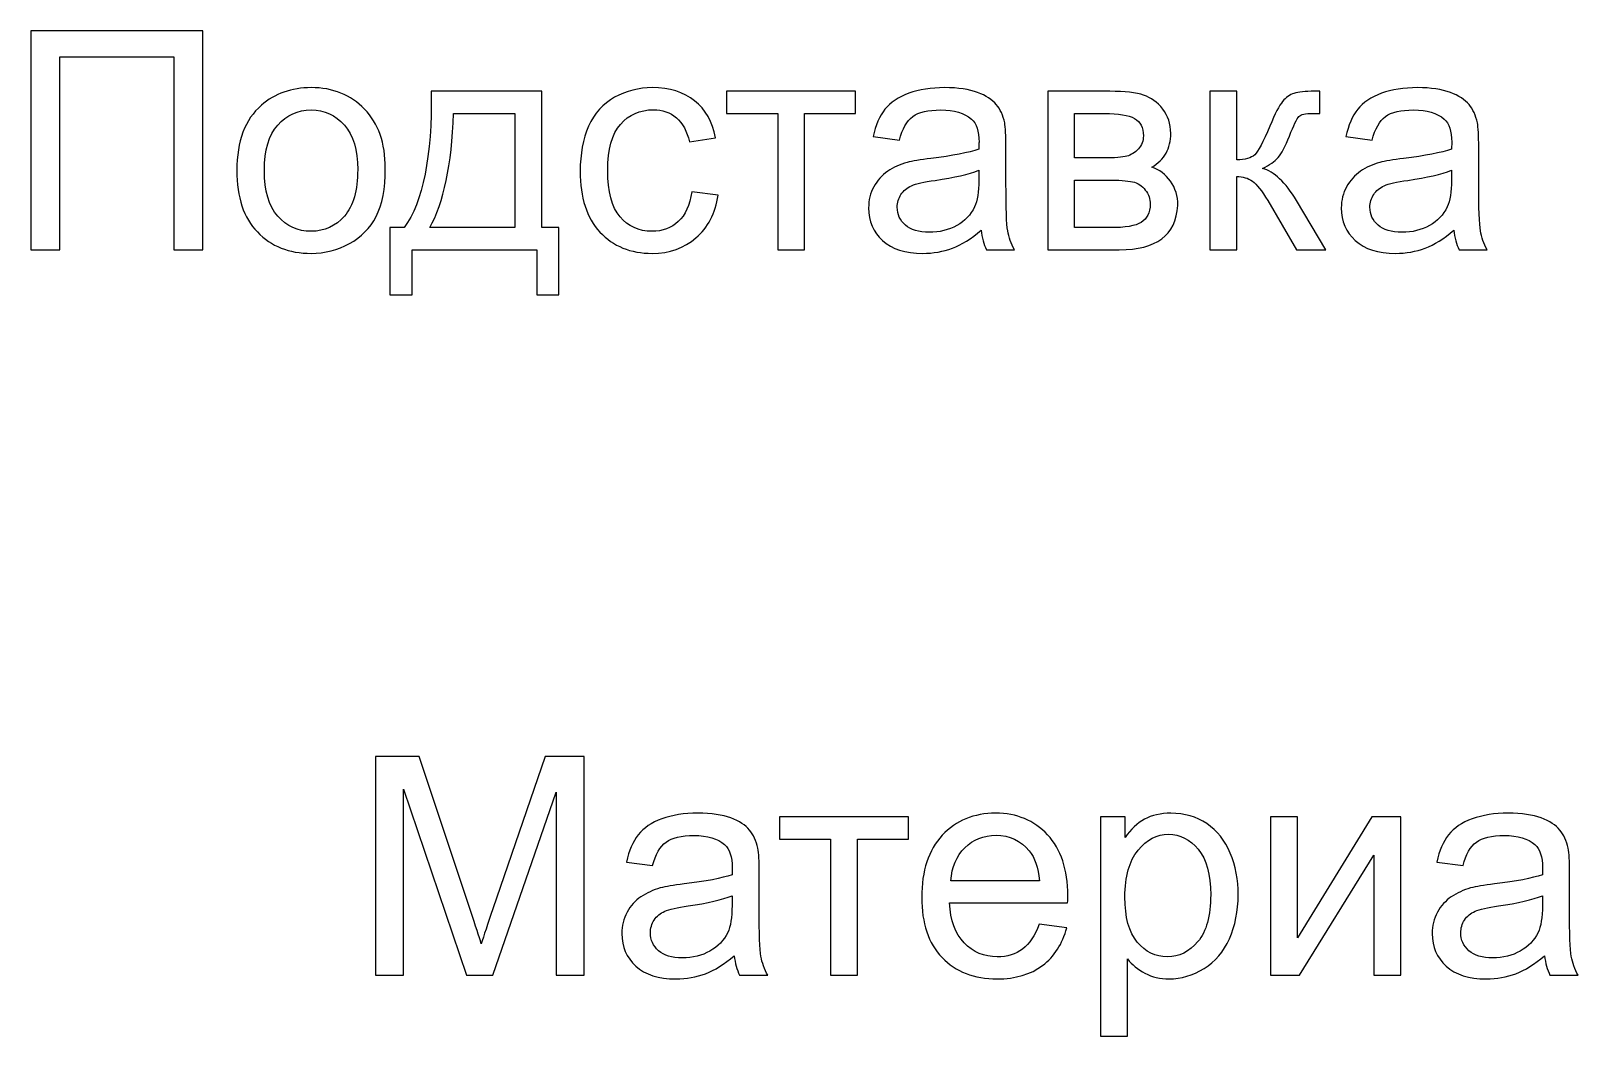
# Model space of a CAD drawing. Header units: centimetres. Extents: x -34 to 236, y -37 to 15.
# Drawn here: x 132.665 to 136.952, y 11.623 to 14.407 of the extents above; entities that cross this region are included whole.
import ezdxf

# ---------------------------------------------------------------- set-up
doc = ezdxf.new("R2010")
doc.units = ezdxf.units.CM
doc.header["$MEASUREMENT"] = 0
doc.layers.add('layer 1', color=7, linetype='Continuous')

msp = doc.modelspace()

# ---------------------------------------------------------------- linework, layer by layer
at = {"layer": 'layer 1', "color": 232}
for points, knots in [([(132.66469, 14.40695), (132.66469, 14.40695), (133.14137, 14.40695), (133.14137, 14.40695), (133.14137, 14.40695), (133.14137, 14.40695), (133.14137, 13.80088), (133.14137, 13.80088), (133.14137, 13.80088), (133.14137, 13.80088), (133.06065, 13.80088), (133.06065, 13.80088), (133.06065, 13.80088), (133.06065, 13.80088), (133.06065, 14.33541), (133.06065, 14.33541), (133.06065, 14.33541), (133.06065, 14.33541), (132.74484, 14.33541), (132.74484, 14.33541), (132.74484, 14.33541), (132.74484, 14.33541), (132.74484, 13.80088), (132.74484, 13.80088), (132.74484, 13.80088), (132.74484, 13.80088), (132.66469, 13.80088), (132.66469, 13.80088), (132.66469, 13.80088), (132.66469, 13.80088), (132.66469, 14.40695), (132.66469, 14.40695)], [0, 0, 0, 0, 0.125, 0.125, 0.125, 0.125, 0.25, 0.25, 0.25, 0.25, 0.375, 0.375, 0.375, 0.375, 0.5, 0.5, 0.5, 0.5, 0.625, 0.625, 0.625, 0.625, 0.75, 0.75, 0.75, 0.75, 0.875, 0.875, 0.875, 0.875, 1, 1, 1, 1]), ([(133.2352, 14.02045), (133.2352, 14.10173), (133.25778, 14.16198), (133.30308, 14.20107), (133.30308, 14.20107), (133.34075, 14.23353), (133.38676, 14.2499), (133.44108, 14.2499), (133.44108, 14.2499), (133.50148, 14.2499), (133.55087, 14.23014), (133.58911, 14.19049), (133.58911, 14.19049), (133.62749, 14.15098), (133.64654, 14.09637), (133.64654, 14.02666), (133.64654, 14.02666), (133.64654, 13.97007), (133.63808, 13.92562), (133.62114, 13.89331), (133.62114, 13.89331), (133.60421, 13.86085), (133.57951, 13.83573), (133.5472, 13.81781), (133.5472, 13.81781), (133.51474, 13.79989), (133.47947, 13.791), (133.44108, 13.791), (133.44108, 13.791), (133.3797, 13.791), (133.33003, 13.81062), (133.29207, 13.85013), (133.29207, 13.85013), (133.25411, 13.8895), (133.2352, 13.94623), (133.2352, 14.02045)], [0, 0, 0, 0, 0.1111111, 0.1111111, 0.1111111, 0.1111111, 0.2222222, 0.2222222, 0.2222222, 0.2222222, 0.3333333, 0.3333333, 0.3333333, 0.3333333, 0.4444444, 0.4444444, 0.4444444, 0.4444444, 0.5555556, 0.5555556, 0.5555556, 0.5555556, 0.6666667, 0.6666667, 0.6666667, 0.6666667, 0.7777778, 0.7777778, 0.7777778, 0.7777778, 0.8888889, 0.8888889, 0.8888889, 0.8888889, 1, 1, 1, 1]), ([(133.77396, 14.23988), (133.77396, 14.23988), (134.07989, 14.23988), (134.07989, 14.23988), (134.07989, 14.23988), (134.07989, 14.23988), (134.07989, 13.86212), (134.07989, 13.86212), (134.07989, 13.86212), (134.07989, 13.86212), (134.12731, 13.86212), (134.12731, 13.86212), (134.12731, 13.86212), (134.12731, 13.86212), (134.12731, 13.67642), (134.12731, 13.67642), (134.12731, 13.67642), (134.12731, 13.67642), (134.0662, 13.67642), (134.0662, 13.67642), (134.0662, 13.67642), (134.0662, 13.67642), (134.0662, 13.80088), (134.0662, 13.80088), (134.0662, 13.80088), (134.0662, 13.80088), (133.72062, 13.80088), (133.72062, 13.80088), (133.72062, 13.80088), (133.72062, 13.80088), (133.72062, 13.67642), (133.72062, 13.67642), (133.72062, 13.67642), (133.72062, 13.67642), (133.65938, 13.67642), (133.65938, 13.67642), (133.65938, 13.67642), (133.65938, 13.67642), (133.65938, 13.86212), (133.65938, 13.86212), (133.65938, 13.86212), (133.65938, 13.86212), (133.69861, 13.86212), (133.69861, 13.86212), (133.69861, 13.86212), (133.75096, 13.93324), (133.77608, 14.05911), (133.77396, 14.23988)], [0, 0, 0, 0, 0.0833333, 0.0833333, 0.0833333, 0.0833333, 0.1666667, 0.1666667, 0.1666667, 0.1666667, 0.25, 0.25, 0.25, 0.25, 0.3333333, 0.3333333, 0.3333333, 0.3333333, 0.4166667, 0.4166667, 0.4166667, 0.4166667, 0.5, 0.5, 0.5, 0.5, 0.5833333, 0.5833333, 0.5833333, 0.5833333, 0.6666667, 0.6666667, 0.6666667, 0.6666667, 0.75, 0.75, 0.75, 0.75, 0.8333333, 0.8333333, 0.8333333, 0.8333333, 0.9166667, 0.9166667, 0.9166667, 0.9166667, 1, 1, 1, 1]), ([(134.49575, 13.96175), (134.49575, 13.96175), (134.56884, 13.95215), (134.56884, 13.95215), (134.56884, 13.95215), (134.56094, 13.90177), (134.54048, 13.86226), (134.50746, 13.83376), (134.50746, 13.83376), (134.47458, 13.80525), (134.43408, 13.791), (134.3861, 13.791), (134.3861, 13.791), (134.32613, 13.791), (134.27773, 13.81062), (134.24132, 13.84985), (134.24132, 13.84985), (134.20477, 13.88907), (134.18643, 13.94538), (134.18643, 14.01876), (134.18643, 14.01876), (134.18643, 14.06617), (134.19433, 14.10766), (134.21, 14.14322), (134.21, 14.14322), (134.2258, 14.17878), (134.24965, 14.20545), (134.28182, 14.22323), (134.28182, 14.22323), (134.31385, 14.24101), (134.34885, 14.2499), (134.38653, 14.2499), (134.38653, 14.2499), (134.43422, 14.2499), (134.47331, 14.23776), (134.50351, 14.21363), (134.50351, 14.21363), (134.53385, 14.1895), (134.55332, 14.15535), (134.56193, 14.1109), (134.56193, 14.1109), (134.56193, 14.1109), (134.48954, 14.09975), (134.48954, 14.09975), (134.48954, 14.09975), (134.48262, 14.12925), (134.47049, 14.1514), (134.45299, 14.16636), (134.45299, 14.16636), (134.43549, 14.18118), (134.41433, 14.18865), (134.38949, 14.18865), (134.38949, 14.18865), (134.35195, 14.18865), (134.32147, 14.17525), (134.29805, 14.1483), (134.29805, 14.1483), (134.27462, 14.12149), (134.26291, 14.07901), (134.26291, 14.02087), (134.26291, 14.02087), (134.26291, 13.96189), (134.2742, 13.91899), (134.29692, 13.89218), (134.29692, 13.89218), (134.3195, 13.86551), (134.34899, 13.8521), (134.3854, 13.8521), (134.3854, 13.8521), (134.41461, 13.8521), (134.43888, 13.86113), (134.45849, 13.87906), (134.45849, 13.87906), (134.47811, 13.89698), (134.49053, 13.92449), (134.49575, 13.96175)], [0, 0, 0, 0, 0.0526316, 0.0526316, 0.0526316, 0.0526316, 0.1052632, 0.1052632, 0.1052632, 0.1052632, 0.1578947, 0.1578947, 0.1578947, 0.1578947, 0.2105263, 0.2105263, 0.2105263, 0.2105263, 0.2631579, 0.2631579, 0.2631579, 0.2631579, 0.3157895, 0.3157895, 0.3157895, 0.3157895, 0.3684211, 0.3684211, 0.3684211, 0.3684211, 0.4210526, 0.4210526, 0.4210526, 0.4210526, 0.4736842, 0.4736842, 0.4736842, 0.4736842, 0.5263158, 0.5263158, 0.5263158, 0.5263158, 0.5789474, 0.5789474, 0.5789474, 0.5789474, 0.6315789, 0.6315789, 0.6315789, 0.6315789, 0.6842105, 0.6842105, 0.6842105, 0.6842105, 0.7368421, 0.7368421, 0.7368421, 0.7368421, 0.7894737, 0.7894737, 0.7894737, 0.7894737, 0.8421053, 0.8421053, 0.8421053, 0.8421053, 0.8947368, 0.8947368, 0.8947368, 0.8947368, 0.9473684, 0.9473684, 0.9473684, 0.9473684, 1, 1, 1, 1]), ([(134.59241, 14.23988), (134.59241, 14.23988), (134.94928, 14.23988), (134.94928, 14.23988), (134.94928, 14.23988), (134.94928, 14.23988), (134.94928, 14.17835), (134.94928, 14.17835), (134.94928, 14.17835), (134.94928, 14.17835), (134.80789, 14.17835), (134.80789, 14.17835), (134.80789, 14.17835), (134.80789, 14.17835), (134.80789, 13.80088), (134.80789, 13.80088), (134.80789, 13.80088), (134.80789, 13.80088), (134.73381, 13.80088), (134.73381, 13.80088), (134.73381, 13.80088), (134.73381, 13.80088), (134.73381, 14.17835), (134.73381, 14.17835), (134.73381, 14.17835), (134.73381, 14.17835), (134.59241, 14.17835), (134.59241, 14.17835), (134.59241, 14.17835), (134.59241, 14.17835), (134.59241, 14.23988), (134.59241, 14.23988)], [0, 0, 0, 0, 0.125, 0.125, 0.125, 0.125, 0.25, 0.25, 0.25, 0.25, 0.375, 0.375, 0.375, 0.375, 0.5, 0.5, 0.5, 0.5, 0.625, 0.625, 0.625, 0.625, 0.75, 0.75, 0.75, 0.75, 0.875, 0.875, 0.875, 0.875, 1, 1, 1, 1]), ([(135.29741, 13.85507), (135.26975, 13.83164), (135.24322, 13.81513), (135.21782, 13.8054), (135.21782, 13.8054), (135.19228, 13.7958), (135.1649, 13.791), (135.13569, 13.791), (135.13569, 13.791), (135.08743, 13.791), (135.05046, 13.80271), (135.0245, 13.82628), (135.0245, 13.82628), (134.99867, 13.84985), (134.98569, 13.88004), (134.98569, 13.91659), (134.98569, 13.91659), (134.98569, 13.93818), (134.99049, 13.9578), (135.00037, 13.97558), (135.00037, 13.97558), (135.0101, 13.99336), (135.02294, 14.00761), (135.03875, 14.01833), (135.03875, 14.01833), (135.05469, 14.02906), (135.07247, 14.03724), (135.09237, 14.04275), (135.09237, 14.04275), (135.10691, 14.04656), (135.12892, 14.05037), (135.15841, 14.05389), (135.15841, 14.05389), (135.21853, 14.06109), (135.26283, 14.06956), (135.2912, 14.07958), (135.2912, 14.07958), (135.29148, 14.08974), (135.29162, 14.09623), (135.29162, 14.09891), (135.29162, 14.09891), (135.29162, 14.12925), (135.28457, 14.1507), (135.27045, 14.16297), (135.27045, 14.16297), (135.25155, 14.17991), (135.22318, 14.18823), (135.18579, 14.18823), (135.18579, 14.18823), (135.15079, 14.18823), (135.12497, 14.18216), (135.10818, 14.16989), (135.10818, 14.16989), (135.09152, 14.15761), (135.07925, 14.13588), (135.0712, 14.10469), (135.0712, 14.10469), (135.0712, 14.10469), (134.99853, 14.11471), (134.99853, 14.11471), (134.99853, 14.11471), (135.00516, 14.14576), (135.01603, 14.17102), (135.03113, 14.19007), (135.03113, 14.19007), (135.04623, 14.20926), (135.06824, 14.22407), (135.09689, 14.23438), (135.09689, 14.23438), (135.12553, 14.24468), (135.15869, 14.2499), (135.19651, 14.2499), (135.19651, 14.2499), (135.23405, 14.2499), (135.26439, 14.24538), (135.28781, 14.23663), (135.28781, 14.23663), (135.31124, 14.22774), (135.32845, 14.21674), (135.3396, 14.20333), (135.3396, 14.20333), (135.35061, 14.18992), (135.35823, 14.17313), (135.36274, 14.15267), (135.36274, 14.15267), (135.36514, 14.13997), (135.36641, 14.11711), (135.36641, 14.08409), (135.36641, 14.08409), (135.36641, 14.08409), (135.36641, 13.98489), (135.36641, 13.98489), (135.36641, 13.98489), (135.36641, 13.9156), (135.36796, 13.87186), (135.37121, 13.85366), (135.37121, 13.85366), (135.37431, 13.83531), (135.38066, 13.81767), (135.38998, 13.80088), (135.38998, 13.80088), (135.38998, 13.80088), (135.31222, 13.80088), (135.31222, 13.80088), (135.31222, 13.80088), (135.3046, 13.81626), (135.29952, 13.83432), (135.29741, 13.85507)], [0, 0, 0, 0, 0.037037, 0.037037, 0.037037, 0.037037, 0.0740741, 0.0740741, 0.0740741, 0.0740741, 0.1111111, 0.1111111, 0.1111111, 0.1111111, 0.1481481, 0.1481481, 0.1481481, 0.1481481, 0.1851852, 0.1851852, 0.1851852, 0.1851852, 0.2222222, 0.2222222, 0.2222222, 0.2222222, 0.2592593, 0.2592593, 0.2592593, 0.2592593, 0.2962963, 0.2962963, 0.2962963, 0.2962963, 0.3333333, 0.3333333, 0.3333333, 0.3333333, 0.3703704, 0.3703704, 0.3703704, 0.3703704, 0.4074074, 0.4074074, 0.4074074, 0.4074074, 0.4444444, 0.4444444, 0.4444444, 0.4444444, 0.4814815, 0.4814815, 0.4814815, 0.4814815, 0.5185185, 0.5185185, 0.5185185, 0.5185185, 0.5555556, 0.5555556, 0.5555556, 0.5555556, 0.5925926, 0.5925926, 0.5925926, 0.5925926, 0.6296296, 0.6296296, 0.6296296, 0.6296296, 0.6666667, 0.6666667, 0.6666667, 0.6666667, 0.7037037, 0.7037037, 0.7037037, 0.7037037, 0.7407407, 0.7407407, 0.7407407, 0.7407407, 0.7777778, 0.7777778, 0.7777778, 0.7777778, 0.8148148, 0.8148148, 0.8148148, 0.8148148, 0.8518519, 0.8518519, 0.8518519, 0.8518519, 0.8888889, 0.8888889, 0.8888889, 0.8888889, 0.9259259, 0.9259259, 0.9259259, 0.9259259, 0.962963, 0.962963, 0.962963, 0.962963, 1, 1, 1, 1]), ([(135.48212, 14.23988), (135.48212, 14.23988), (135.65371, 14.23988), (135.65371, 14.23988), (135.65371, 14.23988), (135.69591, 14.23988), (135.72723, 14.23635), (135.74784, 14.22944), (135.74784, 14.22944), (135.7683, 14.22238), (135.78594, 14.20954), (135.80075, 14.19077), (135.80075, 14.19077), (135.81543, 14.172), (135.82291, 14.14957), (135.82291, 14.12332), (135.82291, 14.12332), (135.82291, 14.10244), (135.81853, 14.08409), (135.80978, 14.06857), (135.80978, 14.06857), (135.80118, 14.05305), (135.78805, 14.03992), (135.7707, 14.02948), (135.7707, 14.02948), (135.79144, 14.02257), (135.80851, 14.00973), (135.8222, 13.99082), (135.8222, 13.99082), (135.83589, 13.97191), (135.84266, 13.94961), (135.84266, 13.92365), (135.84266, 13.92365), (135.83998, 13.88202), (135.82502, 13.85112), (135.79807, 13.83108), (135.79807, 13.83108), (135.77098, 13.8109), (135.73175, 13.80088), (135.68024, 13.80088), (135.68024, 13.80088), (135.68024, 13.80088), (135.48212, 13.80088), (135.48212, 13.80088), (135.48212, 13.80088), (135.48212, 13.80088), (135.48212, 14.23988), (135.48212, 14.23988)], [0, 0, 0, 0, 0.0833333, 0.0833333, 0.0833333, 0.0833333, 0.1666667, 0.1666667, 0.1666667, 0.1666667, 0.25, 0.25, 0.25, 0.25, 0.3333333, 0.3333333, 0.3333333, 0.3333333, 0.4166667, 0.4166667, 0.4166667, 0.4166667, 0.5, 0.5, 0.5, 0.5, 0.5833333, 0.5833333, 0.5833333, 0.5833333, 0.6666667, 0.6666667, 0.6666667, 0.6666667, 0.75, 0.75, 0.75, 0.75, 0.8333333, 0.8333333, 0.8333333, 0.8333333, 0.9166667, 0.9166667, 0.9166667, 0.9166667, 1, 1, 1, 1]), ([(135.93128, 14.23988), (135.93128, 14.23988), (136.00564, 14.23988), (136.00564, 14.23988), (136.00564, 14.23988), (136.00564, 14.23988), (136.00564, 14.05022), (136.00564, 14.05022), (136.00564, 14.05022), (136.02935, 14.05022), (136.046, 14.05474), (136.05546, 14.06377), (136.05546, 14.06377), (136.06491, 14.07294), (136.07888, 14.09933), (136.09737, 14.14322), (136.09737, 14.14322), (136.11204, 14.17793), (136.12389, 14.20079), (136.13293, 14.2118), (136.13293, 14.2118), (136.1421, 14.2228), (136.15254, 14.23028), (136.16439, 14.23409), (136.16439, 14.23409), (136.17625, 14.23804), (136.1953, 14.23988), (136.2214, 14.23988), (136.2214, 14.23988), (136.2214, 14.23988), (136.23636, 14.23988), (136.23636, 14.23988), (136.23636, 14.23988), (136.23636, 14.23988), (136.23636, 14.17835), (136.23636, 14.17835), (136.23636, 14.17835), (136.23636, 14.17835), (136.21562, 14.17878), (136.21562, 14.17878), (136.21562, 14.17878), (136.19614, 14.17878), (136.18358, 14.17581), (136.17808, 14.17003), (136.17808, 14.17003), (136.1723, 14.16396), (136.16341, 14.1459), (136.15155, 14.11584), (136.15155, 14.11584), (136.14026, 14.0872), (136.12996, 14.06744), (136.12051, 14.05643), (136.12051, 14.05643), (136.11119, 14.04529), (136.09666, 14.03527), (136.07719, 14.02624), (136.07719, 14.02624), (136.10908, 14.01763), (136.14055, 13.98785), (136.17145, 13.93691), (136.17145, 13.93691), (136.17145, 13.93691), (136.25287, 13.80088), (136.25287, 13.80088), (136.25287, 13.80088), (136.25287, 13.80088), (136.17103, 13.80088), (136.17103, 13.80088), (136.17103, 13.80088), (136.17103, 13.80088), (136.09158, 13.93691), (136.09158, 13.93691), (136.09158, 13.93691), (136.07535, 13.96415), (136.0611, 13.98221), (136.04911, 13.99082), (136.04911, 13.99082), (136.03697, 13.99957), (136.02244, 14.0038), (136.00564, 14.0038), (136.00564, 14.0038), (136.00564, 14.0038), (136.00564, 13.80088), (136.00564, 13.80088), (136.00564, 13.80088), (136.00564, 13.80088), (135.93128, 13.80088), (135.93128, 13.80088), (135.93128, 13.80088), (135.93128, 13.80088), (135.93128, 14.23988), (135.93128, 14.23988)], [0, 0, 0, 0, 0.0434783, 0.0434783, 0.0434783, 0.0434783, 0.0869565, 0.0869565, 0.0869565, 0.0869565, 0.1304348, 0.1304348, 0.1304348, 0.1304348, 0.173913, 0.173913, 0.173913, 0.173913, 0.2173913, 0.2173913, 0.2173913, 0.2173913, 0.2608696, 0.2608696, 0.2608696, 0.2608696, 0.3043478, 0.3043478, 0.3043478, 0.3043478, 0.3478261, 0.3478261, 0.3478261, 0.3478261, 0.3913043, 0.3913043, 0.3913043, 0.3913043, 0.4347826, 0.4347826, 0.4347826, 0.4347826, 0.4782609, 0.4782609, 0.4782609, 0.4782609, 0.5217391, 0.5217391, 0.5217391, 0.5217391, 0.5652174, 0.5652174, 0.5652174, 0.5652174, 0.6086957, 0.6086957, 0.6086957, 0.6086957, 0.6521739, 0.6521739, 0.6521739, 0.6521739, 0.6956522, 0.6956522, 0.6956522, 0.6956522, 0.7391304, 0.7391304, 0.7391304, 0.7391304, 0.7826087, 0.7826087, 0.7826087, 0.7826087, 0.826087, 0.826087, 0.826087, 0.826087, 0.8695652, 0.8695652, 0.8695652, 0.8695652, 0.9130435, 0.9130435, 0.9130435, 0.9130435, 0.9565217, 0.9565217, 0.9565217, 0.9565217, 1, 1, 1, 1]), ([(136.60721, 13.85507), (136.57955, 13.83164), (136.55302, 13.81513), (136.52762, 13.8054), (136.52762, 13.8054), (136.50208, 13.7958), (136.4747, 13.791), (136.44549, 13.791), (136.44549, 13.791), (136.39723, 13.791), (136.36026, 13.80271), (136.3343, 13.82628), (136.3343, 13.82628), (136.30847, 13.84985), (136.29549, 13.88004), (136.29549, 13.91659), (136.29549, 13.91659), (136.29549, 13.93818), (136.30029, 13.9578), (136.31017, 13.97558), (136.31017, 13.97558), (136.3199, 13.99336), (136.33274, 14.00761), (136.34855, 14.01833), (136.34855, 14.01833), (136.36449, 14.02906), (136.38227, 14.03724), (136.40217, 14.04275), (136.40217, 14.04275), (136.41671, 14.04656), (136.43872, 14.05037), (136.46821, 14.05389), (136.46821, 14.05389), (136.52833, 14.06109), (136.57263, 14.06956), (136.601, 14.07958), (136.601, 14.07958), (136.60128, 14.08974), (136.60142, 14.09623), (136.60142, 14.09891), (136.60142, 14.09891), (136.60142, 14.12925), (136.59437, 14.1507), (136.58025, 14.16297), (136.58025, 14.16297), (136.56135, 14.17991), (136.53298, 14.18823), (136.49559, 14.18823), (136.49559, 14.18823), (136.46059, 14.18823), (136.43477, 14.18216), (136.41798, 14.16989), (136.41798, 14.16989), (136.40132, 14.15761), (136.38905, 14.13588), (136.381, 14.10469), (136.381, 14.10469), (136.381, 14.10469), (136.30833, 14.11471), (136.30833, 14.11471), (136.30833, 14.11471), (136.31496, 14.14576), (136.32583, 14.17102), (136.34093, 14.19007), (136.34093, 14.19007), (136.35603, 14.20926), (136.37804, 14.22407), (136.40669, 14.23438), (136.40669, 14.23438), (136.43533, 14.24468), (136.46849, 14.2499), (136.50631, 14.2499), (136.50631, 14.2499), (136.54385, 14.2499), (136.57419, 14.24538), (136.59761, 14.23663), (136.59761, 14.23663), (136.62104, 14.22774), (136.63825, 14.21674), (136.6494, 14.20333), (136.6494, 14.20333), (136.66041, 14.18992), (136.66803, 14.17313), (136.67254, 14.15267), (136.67254, 14.15267), (136.67494, 14.13997), (136.67621, 14.11711), (136.67621, 14.08409), (136.67621, 14.08409), (136.67621, 14.08409), (136.67621, 13.98489), (136.67621, 13.98489), (136.67621, 13.98489), (136.67621, 13.9156), (136.67776, 13.87186), (136.68101, 13.85366), (136.68101, 13.85366), (136.68411, 13.83531), (136.69046, 13.81767), (136.69978, 13.80088), (136.69978, 13.80088), (136.69978, 13.80088), (136.62202, 13.80088), (136.62202, 13.80088), (136.62202, 13.80088), (136.6144, 13.81626), (136.60932, 13.83432), (136.60721, 13.85507)], [0, 0, 0, 0, 0.037037, 0.037037, 0.037037, 0.037037, 0.0740741, 0.0740741, 0.0740741, 0.0740741, 0.1111111, 0.1111111, 0.1111111, 0.1111111, 0.1481481, 0.1481481, 0.1481481, 0.1481481, 0.1851852, 0.1851852, 0.1851852, 0.1851852, 0.2222222, 0.2222222, 0.2222222, 0.2222222, 0.2592593, 0.2592593, 0.2592593, 0.2592593, 0.2962963, 0.2962963, 0.2962963, 0.2962963, 0.3333333, 0.3333333, 0.3333333, 0.3333333, 0.3703704, 0.3703704, 0.3703704, 0.3703704, 0.4074074, 0.4074074, 0.4074074, 0.4074074, 0.4444444, 0.4444444, 0.4444444, 0.4444444, 0.4814815, 0.4814815, 0.4814815, 0.4814815, 0.5185185, 0.5185185, 0.5185185, 0.5185185, 0.5555556, 0.5555556, 0.5555556, 0.5555556, 0.5925926, 0.5925926, 0.5925926, 0.5925926, 0.6296296, 0.6296296, 0.6296296, 0.6296296, 0.6666667, 0.6666667, 0.6666667, 0.6666667, 0.7037037, 0.7037037, 0.7037037, 0.7037037, 0.7407407, 0.7407407, 0.7407407, 0.7407407, 0.7777778, 0.7777778, 0.7777778, 0.7777778, 0.8148148, 0.8148148, 0.8148148, 0.8148148, 0.8518519, 0.8518519, 0.8518519, 0.8518519, 0.8888889, 0.8888889, 0.8888889, 0.8888889, 0.9259259, 0.9259259, 0.9259259, 0.9259259, 0.962963, 0.962963, 0.962963, 0.962963, 1, 1, 1, 1]), ([(133.31168, 14.02045), (133.31168, 13.96415), (133.32396, 13.92209), (133.34851, 13.89415), (133.34851, 13.89415), (133.37307, 13.86607), (133.40397, 13.8521), (133.44108, 13.8521), (133.44108, 13.8521), (133.47805, 13.8521), (133.50882, 13.86621), (133.53337, 13.8943), (133.53337, 13.8943), (133.55778, 13.92238), (133.57006, 13.96528), (133.57006, 14.02285), (133.57006, 14.02285), (133.57006, 14.07718), (133.55778, 14.11838), (133.53309, 14.14632), (133.53309, 14.14632), (133.50839, 14.17426), (133.47777, 14.18823), (133.44108, 14.18823), (133.44108, 14.18823), (133.40397, 14.18823), (133.37307, 14.17426), (133.34851, 14.14646), (133.34851, 14.14646), (133.32396, 14.11866), (133.31168, 14.07661), (133.31168, 14.02045)], [0, 0, 0, 0, 0.125, 0.125, 0.125, 0.125, 0.25, 0.25, 0.25, 0.25, 0.375, 0.375, 0.375, 0.375, 0.5, 0.5, 0.5, 0.5, 0.625, 0.625, 0.625, 0.625, 0.75, 0.75, 0.75, 0.75, 0.875, 0.875, 0.875, 0.875, 1, 1, 1, 1]), ([(133.83591, 14.17835), (133.83041, 14.03583), (133.80839, 13.93042), (133.76973, 13.86212), (133.76973, 13.86212), (133.76973, 13.86212), (134.00581, 13.86212), (134.00581, 13.86212), (134.00581, 13.86212), (134.00581, 13.86212), (134.00581, 14.17835), (134.00581, 14.17835), (134.00581, 14.17835), (134.00581, 14.17835), (133.83591, 14.17835), (133.83591, 14.17835)], [0, 0, 0, 0, 0.25, 0.25, 0.25, 0.25, 0.5, 0.5, 0.5, 0.5, 0.75, 0.75, 0.75, 0.75, 1, 1, 1, 1]), ([(135.55663, 14.05516), (135.55663, 14.05516), (135.63593, 14.05516), (135.63593, 14.05516), (135.63593, 14.05516), (135.66768, 14.05516), (135.68942, 14.05672), (135.70127, 14.0601), (135.70127, 14.0601), (135.71312, 14.06335), (135.72371, 14.07012), (135.73316, 14.08014), (135.73316, 14.08014), (135.74247, 14.09016), (135.74713, 14.10229), (135.74713, 14.11626), (135.74713, 14.11626), (135.74713, 14.13941), (135.73895, 14.15563), (135.72258, 14.16467), (135.72258, 14.16467), (135.70621, 14.17384), (135.67813, 14.17835), (135.63847, 14.17835), (135.63847, 14.17835), (135.63847, 14.17835), (135.55663, 14.17835), (135.55663, 14.17835), (135.55663, 14.17835), (135.55663, 14.17835), (135.55663, 14.05516), (135.55663, 14.05516)], [0, 0, 0, 0, 0.125, 0.125, 0.125, 0.125, 0.25, 0.25, 0.25, 0.25, 0.375, 0.375, 0.375, 0.375, 0.5, 0.5, 0.5, 0.5, 0.625, 0.625, 0.625, 0.625, 0.75, 0.75, 0.75, 0.75, 0.875, 0.875, 0.875, 0.875, 1, 1, 1, 1]), ([(135.2912, 14.0213), (135.2641, 14.01015), (135.22361, 14.00084), (135.1697, 13.99307), (135.1697, 13.99307), (135.13908, 13.9887), (135.11735, 13.98376), (135.10479, 13.97826), (135.10479, 13.97826), (135.09209, 13.97275), (135.08221, 13.96471), (135.07544, 13.95399), (135.07544, 13.95399), (135.06852, 13.9434), (135.065, 13.93169), (135.065, 13.91871), (135.065, 13.91871), (135.065, 13.89881), (135.07262, 13.8823), (135.08757, 13.86904), (135.08757, 13.86904), (135.10253, 13.85591), (135.12455, 13.84928), (135.15347, 13.84928), (135.15347, 13.84928), (135.18212, 13.84928), (135.20766, 13.85549), (135.22996, 13.86805), (135.22996, 13.86805), (135.25225, 13.88061), (135.26876, 13.89782), (135.2792, 13.91955), (135.2792, 13.91955), (135.28725, 13.93635), (135.2912, 13.96118), (135.2912, 13.99392), (135.2912, 13.99392), (135.2912, 13.99392), (135.2912, 14.0213), (135.2912, 14.0213)], [0, 0, 0, 0, 0.1, 0.1, 0.1, 0.1, 0.2, 0.2, 0.2, 0.2, 0.3, 0.3, 0.3, 0.3, 0.4, 0.4, 0.4, 0.4, 0.5, 0.5, 0.5, 0.5, 0.6, 0.6, 0.6, 0.6, 0.7, 0.7, 0.7, 0.7, 0.8, 0.8, 0.8, 0.8, 0.9, 0.9, 0.9, 0.9, 1, 1, 1, 1]), ([(136.601, 14.0213), (136.5739, 14.01015), (136.53341, 14.00084), (136.4795, 13.99307), (136.4795, 13.99307), (136.44888, 13.9887), (136.42715, 13.98376), (136.41459, 13.97826), (136.41459, 13.97826), (136.40189, 13.97275), (136.39201, 13.96471), (136.38524, 13.95399), (136.38524, 13.95399), (136.37832, 13.9434), (136.3748, 13.93169), (136.3748, 13.91871), (136.3748, 13.91871), (136.3748, 13.89881), (136.38242, 13.8823), (136.39737, 13.86904), (136.39737, 13.86904), (136.41233, 13.85591), (136.43435, 13.84928), (136.46327, 13.84928), (136.46327, 13.84928), (136.49192, 13.84928), (136.51746, 13.85549), (136.53976, 13.86805), (136.53976, 13.86805), (136.56205, 13.88061), (136.57856, 13.89782), (136.589, 13.91955), (136.589, 13.91955), (136.59705, 13.93635), (136.601, 13.96118), (136.601, 13.99392), (136.601, 13.99392), (136.601, 13.99392), (136.601, 14.0213), (136.601, 14.0213)], [0, 0, 0, 0, 0.1, 0.1, 0.1, 0.1, 0.2, 0.2, 0.2, 0.2, 0.3, 0.3, 0.3, 0.3, 0.4, 0.4, 0.4, 0.4, 0.5, 0.5, 0.5, 0.5, 0.6, 0.6, 0.6, 0.6, 0.7, 0.7, 0.7, 0.7, 0.8, 0.8, 0.8, 0.8, 0.9, 0.9, 0.9, 0.9, 1, 1, 1, 1]), ([(135.55663, 13.86212), (135.55663, 13.86212), (135.65456, 13.86212), (135.65456, 13.86212), (135.65456, 13.86212), (135.69675, 13.86212), (135.72568, 13.86692), (135.74134, 13.8768), (135.74134, 13.8768), (135.75715, 13.88653), (135.76533, 13.90347), (135.76618, 13.92732), (135.76618, 13.92732), (135.76618, 13.94143), (135.76166, 13.95441), (135.75249, 13.9664), (135.75249, 13.9664), (135.74346, 13.9784), (135.73161, 13.98602), (135.71707, 13.98912), (135.71707, 13.98912), (135.7024, 13.99237), (135.67897, 13.99392), (135.64666, 13.99392), (135.64666, 13.99392), (135.64666, 13.99392), (135.55663, 13.99392), (135.55663, 13.99392), (135.55663, 13.99392), (135.55663, 13.99392), (135.55663, 13.86212), (135.55663, 13.86212)], [0, 0, 0, 0, 0.125, 0.125, 0.125, 0.125, 0.25, 0.25, 0.25, 0.25, 0.375, 0.375, 0.375, 0.375, 0.5, 0.5, 0.5, 0.5, 0.625, 0.625, 0.625, 0.625, 0.75, 0.75, 0.75, 0.75, 0.875, 0.875, 0.875, 0.875, 1, 1, 1, 1]), ([(133.61929, 11.79132), (133.61929, 11.79132), (133.61929, 12.39739), (133.61929, 12.39739), (133.61929, 12.39739), (133.61929, 12.39739), (133.74009, 12.39739), (133.74009, 12.39739), (133.74009, 12.39739), (133.74009, 12.39739), (133.88346, 11.96827), (133.88346, 11.96827), (133.88346, 11.96827), (133.89672, 11.92834), (133.90646, 11.89842), (133.91238, 11.87853), (133.91238, 11.87853), (133.9193, 11.90054), (133.93002, 11.933), (133.9447, 11.97575), (133.9447, 11.97575), (133.9447, 11.97575), (134.08976, 12.39739), (134.08976, 12.39739), (134.08976, 12.39739), (134.08976, 12.39739), (134.19771, 12.39739), (134.19771, 12.39739), (134.19771, 12.39739), (134.19771, 12.39739), (134.19771, 11.79132), (134.19771, 11.79132), (134.19771, 11.79132), (134.19771, 11.79132), (134.12038, 11.79132), (134.12038, 11.79132), (134.12038, 11.79132), (134.12038, 11.79132), (134.12038, 12.29862), (134.12038, 12.29862), (134.12038, 12.29862), (134.12038, 12.29862), (133.94427, 11.79132), (133.94427, 11.79132), (133.94427, 11.79132), (133.94427, 11.79132), (133.87188, 11.79132), (133.87188, 11.79132), (133.87188, 11.79132), (133.87188, 11.79132), (133.69662, 12.30722), (133.69662, 12.30722), (133.69662, 12.30722), (133.69662, 12.30722), (133.69662, 11.79132), (133.69662, 11.79132), (133.69662, 11.79132), (133.69662, 11.79132), (133.61929, 11.79132), (133.61929, 11.79132)], [0, 0, 0, 0, 0.0666667, 0.0666667, 0.0666667, 0.0666667, 0.1333333, 0.1333333, 0.1333333, 0.1333333, 0.2, 0.2, 0.2, 0.2, 0.2666667, 0.2666667, 0.2666667, 0.2666667, 0.3333333, 0.3333333, 0.3333333, 0.3333333, 0.4, 0.4, 0.4, 0.4, 0.4666667, 0.4666667, 0.4666667, 0.4666667, 0.5333333, 0.5333333, 0.5333333, 0.5333333, 0.6, 0.6, 0.6, 0.6, 0.6666667, 0.6666667, 0.6666667, 0.6666667, 0.7333333, 0.7333333, 0.7333333, 0.7333333, 0.8, 0.8, 0.8, 0.8, 0.8666667, 0.8666667, 0.8666667, 0.8666667, 0.9333333, 0.9333333, 0.9333333, 0.9333333, 1, 1, 1, 1]), ([(134.61357, 11.84551), (134.58591, 11.82208), (134.55938, 11.80557), (134.53398, 11.79584), (134.53398, 11.79584), (134.50844, 11.78624), (134.48106, 11.78144), (134.45185, 11.78144), (134.45185, 11.78144), (134.40359, 11.78144), (134.36662, 11.79315), (134.34066, 11.81672), (134.34066, 11.81672), (134.31483, 11.84029), (134.30185, 11.87048), (134.30185, 11.90703), (134.30185, 11.90703), (134.30185, 11.92862), (134.30665, 11.94824), (134.31653, 11.96602), (134.31653, 11.96602), (134.32626, 11.9838), (134.3391, 11.99805), (134.35491, 12.00877), (134.35491, 12.00877), (134.37085, 12.0195), (134.38863, 12.02768), (134.40853, 12.03319), (134.40853, 12.03319), (134.42307, 12.037), (134.44508, 12.04081), (134.47457, 12.04433), (134.47457, 12.04433), (134.53469, 12.05153), (134.57899, 12.06), (134.60736, 12.07002), (134.60736, 12.07002), (134.60764, 12.08018), (134.60778, 12.08667), (134.60778, 12.08935), (134.60778, 12.08935), (134.60778, 12.11969), (134.60073, 12.14114), (134.58661, 12.15341), (134.58661, 12.15341), (134.56771, 12.17035), (134.53934, 12.17867), (134.50195, 12.17867), (134.50195, 12.17867), (134.46695, 12.17867), (134.44113, 12.1726), (134.42434, 12.16033), (134.42434, 12.16033), (134.40768, 12.14805), (134.39541, 12.12632), (134.38736, 12.09513), (134.38736, 12.09513), (134.38736, 12.09513), (134.31469, 12.10515), (134.31469, 12.10515), (134.31469, 12.10515), (134.32132, 12.1362), (134.33219, 12.16146), (134.34729, 12.18051), (134.34729, 12.18051), (134.36239, 12.1997), (134.3844, 12.21451), (134.41305, 12.22482), (134.41305, 12.22482), (134.44169, 12.23512), (134.47485, 12.24034), (134.51267, 12.24034), (134.51267, 12.24034), (134.55021, 12.24034), (134.58055, 12.23582), (134.60397, 12.22707), (134.60397, 12.22707), (134.6274, 12.21818), (134.64461, 12.20718), (134.65576, 12.19377), (134.65576, 12.19377), (134.66677, 12.18036), (134.67439, 12.16357), (134.6789, 12.14311), (134.6789, 12.14311), (134.6813, 12.13041), (134.68257, 12.10755), (134.68257, 12.07453), (134.68257, 12.07453), (134.68257, 12.07453), (134.68257, 11.97533), (134.68257, 11.97533), (134.68257, 11.97533), (134.68257, 11.90604), (134.68412, 11.8623), (134.68737, 11.8441), (134.68737, 11.8441), (134.69047, 11.82575), (134.69682, 11.80811), (134.70614, 11.79132), (134.70614, 11.79132), (134.70614, 11.79132), (134.62838, 11.79132), (134.62838, 11.79132), (134.62838, 11.79132), (134.62076, 11.8067), (134.61568, 11.82476), (134.61357, 11.84551)], [0, 0, 0, 0, 0.037037, 0.037037, 0.037037, 0.037037, 0.0740741, 0.0740741, 0.0740741, 0.0740741, 0.1111111, 0.1111111, 0.1111111, 0.1111111, 0.1481481, 0.1481481, 0.1481481, 0.1481481, 0.1851852, 0.1851852, 0.1851852, 0.1851852, 0.2222222, 0.2222222, 0.2222222, 0.2222222, 0.2592593, 0.2592593, 0.2592593, 0.2592593, 0.2962963, 0.2962963, 0.2962963, 0.2962963, 0.3333333, 0.3333333, 0.3333333, 0.3333333, 0.3703704, 0.3703704, 0.3703704, 0.3703704, 0.4074074, 0.4074074, 0.4074074, 0.4074074, 0.4444444, 0.4444444, 0.4444444, 0.4444444, 0.4814815, 0.4814815, 0.4814815, 0.4814815, 0.5185185, 0.5185185, 0.5185185, 0.5185185, 0.5555556, 0.5555556, 0.5555556, 0.5555556, 0.5925926, 0.5925926, 0.5925926, 0.5925926, 0.6296296, 0.6296296, 0.6296296, 0.6296296, 0.6666667, 0.6666667, 0.6666667, 0.6666667, 0.7037037, 0.7037037, 0.7037037, 0.7037037, 0.7407407, 0.7407407, 0.7407407, 0.7407407, 0.7777778, 0.7777778, 0.7777778, 0.7777778, 0.8148148, 0.8148148, 0.8148148, 0.8148148, 0.8518519, 0.8518519, 0.8518519, 0.8518519, 0.8888889, 0.8888889, 0.8888889, 0.8888889, 0.9259259, 0.9259259, 0.9259259, 0.9259259, 0.962963, 0.962963, 0.962963, 0.962963, 1, 1, 1, 1]), ([(134.73915, 12.23032), (134.73915, 12.23032), (135.09602, 12.23032), (135.09602, 12.23032), (135.09602, 12.23032), (135.09602, 12.23032), (135.09602, 12.16879), (135.09602, 12.16879), (135.09602, 12.16879), (135.09602, 12.16879), (134.95463, 12.16879), (134.95463, 12.16879), (134.95463, 12.16879), (134.95463, 12.16879), (134.95463, 11.79132), (134.95463, 11.79132), (134.95463, 11.79132), (134.95463, 11.79132), (134.88055, 11.79132), (134.88055, 11.79132), (134.88055, 11.79132), (134.88055, 11.79132), (134.88055, 12.16879), (134.88055, 12.16879), (134.88055, 12.16879), (134.88055, 12.16879), (134.73915, 12.16879), (134.73915, 12.16879), (134.73915, 12.16879), (134.73915, 12.16879), (134.73915, 12.23032), (134.73915, 12.23032)], [0, 0, 0, 0, 0.125, 0.125, 0.125, 0.125, 0.25, 0.25, 0.25, 0.25, 0.375, 0.375, 0.375, 0.375, 0.5, 0.5, 0.5, 0.5, 0.625, 0.625, 0.625, 0.625, 0.75, 0.75, 0.75, 0.75, 0.875, 0.875, 0.875, 0.875, 1, 1, 1, 1]), ([(135.45812, 11.93271), (135.45812, 11.93271), (135.53502, 11.92326), (135.53502, 11.92326), (135.53502, 11.92326), (135.52289, 11.87824), (135.50045, 11.84339), (135.46771, 11.81855), (135.46771, 11.81855), (135.43483, 11.79386), (135.39292, 11.78144), (135.34198, 11.78144), (135.34198, 11.78144), (135.27778, 11.78144), (135.22683, 11.8012), (135.1893, 11.84071), (135.1893, 11.84071), (135.15162, 11.88022), (135.13285, 11.93568), (135.13285, 12.00708), (135.13285, 12.00708), (135.13285, 12.08102), (135.1519, 12.13831), (135.18986, 12.17909), (135.18986, 12.17909), (135.22796, 12.21988), (135.27721, 12.24034), (135.33789, 12.24034), (135.33789, 12.24034), (135.39659, 12.24034), (135.44457, 12.2203), (135.48168, 12.18036), (135.48168, 12.18036), (135.51894, 12.14043), (135.53756, 12.08413), (135.53756, 12.01174), (135.53756, 12.01174), (135.53756, 12.00722), (135.53742, 12.00059), (135.53714, 11.99184), (135.53714, 11.99184), (135.53714, 11.99184), (135.20976, 11.99184), (135.20976, 11.99184), (135.20976, 11.99184), (135.21244, 11.94358), (135.22613, 11.90661), (135.25068, 11.88107), (135.25068, 11.88107), (135.27524, 11.85538), (135.30572, 11.84254), (135.34241, 11.84254), (135.34241, 11.84254), (135.36964, 11.84254), (135.39292, 11.84974), (135.41226, 11.86413), (135.41226, 11.86413), (135.43159, 11.87839), (135.44683, 11.90125), (135.45812, 11.93271)], [0, 0, 0, 0, 0.0666667, 0.0666667, 0.0666667, 0.0666667, 0.1333333, 0.1333333, 0.1333333, 0.1333333, 0.2, 0.2, 0.2, 0.2, 0.2666667, 0.2666667, 0.2666667, 0.2666667, 0.3333333, 0.3333333, 0.3333333, 0.3333333, 0.4, 0.4, 0.4, 0.4, 0.4666667, 0.4666667, 0.4666667, 0.4666667, 0.5333333, 0.5333333, 0.5333333, 0.5333333, 0.6, 0.6, 0.6, 0.6, 0.6666667, 0.6666667, 0.6666667, 0.6666667, 0.7333333, 0.7333333, 0.7333333, 0.7333333, 0.8, 0.8, 0.8, 0.8, 0.8666667, 0.8666667, 0.8666667, 0.8666667, 0.9333333, 0.9333333, 0.9333333, 0.9333333, 1, 1, 1, 1]), ([(135.62858, 11.62311), (135.62858, 11.62311), (135.62858, 12.23032), (135.62858, 12.23032), (135.62858, 12.23032), (135.62858, 12.23032), (135.69631, 12.23032), (135.69631, 12.23032), (135.69631, 12.23032), (135.69631, 12.23032), (135.69631, 12.17331), (135.69631, 12.17331), (135.69631, 12.17331), (135.71226, 12.1956), (135.73032, 12.2124), (135.7505, 12.22355), (135.7505, 12.22355), (135.77054, 12.23469), (135.79495, 12.24034), (135.8236, 12.24034), (135.8236, 12.24034), (135.86113, 12.24034), (135.89415, 12.2306), (135.9228, 12.21141), (135.9228, 12.21141), (135.95158, 12.19208), (135.97317, 12.16484), (135.98771, 12.12971), (135.98771, 12.12971), (136.00239, 12.09457), (136.00972, 12.05605), (136.00972, 12.01414), (136.00972, 12.01414), (136.00972, 11.96926), (136.00168, 11.92876), (135.98545, 11.89278), (135.98545, 11.89278), (135.96936, 11.8568), (135.94594, 11.82928), (135.91518, 11.81009), (135.91518, 11.81009), (135.88442, 11.79104), (135.8521, 11.78144), (135.81823, 11.78144), (135.81823, 11.78144), (135.7934, 11.78144), (135.77124, 11.78666), (135.75149, 11.79711), (135.75149, 11.79711), (135.73173, 11.80755), (135.71565, 11.82081), (135.70295, 11.83676), (135.70295, 11.83676), (135.70295, 11.83676), (135.70295, 11.62311), (135.70295, 11.62311), (135.70295, 11.62311), (135.70295, 11.62311), (135.62858, 11.62311), (135.62858, 11.62311)], [0, 0, 0, 0, 0.0666667, 0.0666667, 0.0666667, 0.0666667, 0.1333333, 0.1333333, 0.1333333, 0.1333333, 0.2, 0.2, 0.2, 0.2, 0.2666667, 0.2666667, 0.2666667, 0.2666667, 0.3333333, 0.3333333, 0.3333333, 0.3333333, 0.4, 0.4, 0.4, 0.4, 0.4666667, 0.4666667, 0.4666667, 0.4666667, 0.5333333, 0.5333333, 0.5333333, 0.5333333, 0.6, 0.6, 0.6, 0.6, 0.6666667, 0.6666667, 0.6666667, 0.6666667, 0.7333333, 0.7333333, 0.7333333, 0.7333333, 0.8, 0.8, 0.8, 0.8, 0.8666667, 0.8666667, 0.8666667, 0.8666667, 0.9333333, 0.9333333, 0.9333333, 0.9333333, 1, 1, 1, 1]), ([(136.09947, 12.23032), (136.09947, 12.23032), (136.17384, 12.23032), (136.17384, 12.23032), (136.17384, 12.23032), (136.17384, 12.23032), (136.17384, 11.89546), (136.17384, 11.89546), (136.17384, 11.89546), (136.17384, 11.89546), (136.38014, 12.23032), (136.38014, 12.23032), (136.38014, 12.23032), (136.38014, 12.23032), (136.46029, 12.23032), (136.46029, 12.23032), (136.46029, 12.23032), (136.46029, 12.23032), (136.46029, 11.79132), (136.46029, 11.79132), (136.46029, 11.79132), (136.46029, 11.79132), (136.38593, 11.79132), (136.38593, 11.79132), (136.38593, 11.79132), (136.38593, 11.79132), (136.38593, 12.12406), (136.38593, 12.12406), (136.38593, 12.12406), (136.38593, 12.12406), (136.17962, 11.79132), (136.17962, 11.79132), (136.17962, 11.79132), (136.17962, 11.79132), (136.09947, 11.79132), (136.09947, 11.79132), (136.09947, 11.79132), (136.09947, 11.79132), (136.09947, 12.23032), (136.09947, 12.23032)], [0, 0, 0, 0, 0.1, 0.1, 0.1, 0.1, 0.2, 0.2, 0.2, 0.2, 0.3, 0.3, 0.3, 0.3, 0.4, 0.4, 0.4, 0.4, 0.5, 0.5, 0.5, 0.5, 0.6, 0.6, 0.6, 0.6, 0.7, 0.7, 0.7, 0.7, 0.8, 0.8, 0.8, 0.8, 0.9, 0.9, 0.9, 0.9, 1, 1, 1, 1]), ([(136.85894, 11.84551), (136.83128, 11.82208), (136.80475, 11.80557), (136.77935, 11.79584), (136.77935, 11.79584), (136.75381, 11.78624), (136.72643, 11.78144), (136.69722, 11.78144), (136.69722, 11.78144), (136.64896, 11.78144), (136.61199, 11.79315), (136.58603, 11.81672), (136.58603, 11.81672), (136.5602, 11.84029), (136.54722, 11.87048), (136.54722, 11.90703), (136.54722, 11.90703), (136.54722, 11.92862), (136.55202, 11.94824), (136.5619, 11.96602), (136.5619, 11.96602), (136.57163, 11.9838), (136.58447, 11.99805), (136.60028, 12.00877), (136.60028, 12.00877), (136.61622, 12.0195), (136.634, 12.02768), (136.6539, 12.03319), (136.6539, 12.03319), (136.66844, 12.037), (136.69045, 12.04081), (136.71994, 12.04433), (136.71994, 12.04433), (136.78006, 12.05153), (136.82436, 12.06), (136.85273, 12.07002), (136.85273, 12.07002), (136.85301, 12.08018), (136.85315, 12.08667), (136.85315, 12.08935), (136.85315, 12.08935), (136.85315, 12.11969), (136.8461, 12.14114), (136.83198, 12.15341), (136.83198, 12.15341), (136.81308, 12.17035), (136.78471, 12.17867), (136.74732, 12.17867), (136.74732, 12.17867), (136.71232, 12.17867), (136.6865, 12.1726), (136.66971, 12.16033), (136.66971, 12.16033), (136.65305, 12.14805), (136.64078, 12.12632), (136.63273, 12.09513), (136.63273, 12.09513), (136.63273, 12.09513), (136.56006, 12.10515), (136.56006, 12.10515), (136.56006, 12.10515), (136.56669, 12.1362), (136.57756, 12.16146), (136.59266, 12.18051), (136.59266, 12.18051), (136.60776, 12.1997), (136.62977, 12.21451), (136.65842, 12.22482), (136.65842, 12.22482), (136.68706, 12.23512), (136.72022, 12.24034), (136.75804, 12.24034), (136.75804, 12.24034), (136.79558, 12.24034), (136.82592, 12.23582), (136.84934, 12.22707), (136.84934, 12.22707), (136.87277, 12.21818), (136.88998, 12.20718), (136.90113, 12.19377), (136.90113, 12.19377), (136.91214, 12.18036), (136.91976, 12.16357), (136.92427, 12.14311), (136.92427, 12.14311), (136.92667, 12.13041), (136.92794, 12.10755), (136.92794, 12.07453), (136.92794, 12.07453), (136.92794, 12.07453), (136.92794, 11.97533), (136.92794, 11.97533), (136.92794, 11.97533), (136.92794, 11.90604), (136.92949, 11.8623), (136.93274, 11.8441), (136.93274, 11.8441), (136.93584, 11.82575), (136.94219, 11.80811), (136.95151, 11.79132), (136.95151, 11.79132), (136.95151, 11.79132), (136.87375, 11.79132), (136.87375, 11.79132), (136.87375, 11.79132), (136.86613, 11.8067), (136.86105, 11.82476), (136.85894, 11.84551)], [0, 0, 0, 0, 0.037037, 0.037037, 0.037037, 0.037037, 0.0740741, 0.0740741, 0.0740741, 0.0740741, 0.1111111, 0.1111111, 0.1111111, 0.1111111, 0.1481481, 0.1481481, 0.1481481, 0.1481481, 0.1851852, 0.1851852, 0.1851852, 0.1851852, 0.2222222, 0.2222222, 0.2222222, 0.2222222, 0.2592593, 0.2592593, 0.2592593, 0.2592593, 0.2962963, 0.2962963, 0.2962963, 0.2962963, 0.3333333, 0.3333333, 0.3333333, 0.3333333, 0.3703704, 0.3703704, 0.3703704, 0.3703704, 0.4074074, 0.4074074, 0.4074074, 0.4074074, 0.4444444, 0.4444444, 0.4444444, 0.4444444, 0.4814815, 0.4814815, 0.4814815, 0.4814815, 0.5185185, 0.5185185, 0.5185185, 0.5185185, 0.5555556, 0.5555556, 0.5555556, 0.5555556, 0.5925926, 0.5925926, 0.5925926, 0.5925926, 0.6296296, 0.6296296, 0.6296296, 0.6296296, 0.6666667, 0.6666667, 0.6666667, 0.6666667, 0.7037037, 0.7037037, 0.7037037, 0.7037037, 0.7407407, 0.7407407, 0.7407407, 0.7407407, 0.7777778, 0.7777778, 0.7777778, 0.7777778, 0.8148148, 0.8148148, 0.8148148, 0.8148148, 0.8518519, 0.8518519, 0.8518519, 0.8518519, 0.8888889, 0.8888889, 0.8888889, 0.8888889, 0.9259259, 0.9259259, 0.9259259, 0.9259259, 0.962963, 0.962963, 0.962963, 0.962963, 1, 1, 1, 1]), ([(135.21385, 12.05308), (135.21385, 12.05308), (135.45896, 12.05308), (135.45896, 12.05308), (135.45896, 12.05308), (135.45572, 12.08991), (135.44626, 12.11771), (135.43088, 12.13606), (135.43088, 12.13606), (135.40718, 12.1647), (135.37641, 12.17909), (135.33874, 12.17909), (135.33874, 12.17909), (135.30459, 12.17909), (135.2758, 12.16766), (135.25252, 12.1448), (135.25252, 12.1448), (135.22923, 12.12194), (135.21639, 12.09132), (135.21385, 12.05308)], [0, 0, 0, 0, 0.2, 0.2, 0.2, 0.2, 0.4, 0.4, 0.4, 0.4, 0.6, 0.6, 0.6, 0.6, 0.8, 0.8, 0.8, 0.8, 1, 1, 1, 1]), ([(135.69589, 12.00835), (135.69589, 11.95191), (135.70732, 11.91014), (135.73018, 11.88304), (135.73018, 11.88304), (135.75304, 11.85609), (135.78084, 11.84254), (135.8133, 11.84254), (135.8133, 11.84254), (135.84632, 11.84254), (135.87468, 11.85651), (135.89824, 11.88459), (135.89824, 11.88459), (135.92181, 11.91253), (135.93366, 11.95586), (135.93366, 12.01456), (135.93366, 12.01456), (135.93366, 12.07058), (135.92209, 12.11235), (135.89909, 12.14029), (135.89909, 12.14029), (135.87609, 12.16809), (135.84857, 12.18206), (135.81668, 12.18206), (135.81668, 12.18206), (135.78493, 12.18206), (135.75685, 12.16724), (135.73244, 12.13761), (135.73244, 12.13761), (135.70803, 12.10797), (135.69589, 12.06479), (135.69589, 12.00835)], [0, 0, 0, 0, 0.125, 0.125, 0.125, 0.125, 0.25, 0.25, 0.25, 0.25, 0.375, 0.375, 0.375, 0.375, 0.5, 0.5, 0.5, 0.5, 0.625, 0.625, 0.625, 0.625, 0.75, 0.75, 0.75, 0.75, 0.875, 0.875, 0.875, 0.875, 1, 1, 1, 1]), ([(134.60736, 12.01174), (134.58026, 12.00059), (134.53977, 11.99128), (134.48586, 11.98351), (134.48586, 11.98351), (134.45524, 11.97914), (134.43351, 11.9742), (134.42095, 11.9687), (134.42095, 11.9687), (134.40825, 11.96319), (134.39837, 11.95515), (134.3916, 11.94443), (134.3916, 11.94443), (134.38468, 11.93384), (134.38116, 11.92213), (134.38116, 11.90915), (134.38116, 11.90915), (134.38116, 11.88925), (134.38878, 11.87274), (134.40373, 11.85948), (134.40373, 11.85948), (134.41869, 11.84635), (134.44071, 11.83972), (134.46963, 11.83972), (134.46963, 11.83972), (134.49828, 11.83972), (134.52382, 11.84593), (134.54612, 11.85849), (134.54612, 11.85849), (134.56841, 11.87105), (134.58492, 11.88826), (134.59536, 11.90999), (134.59536, 11.90999), (134.60341, 11.92679), (134.60736, 11.95162), (134.60736, 11.98436), (134.60736, 11.98436), (134.60736, 11.98436), (134.60736, 12.01174), (134.60736, 12.01174)], [0, 0, 0, 0, 0.1, 0.1, 0.1, 0.1, 0.2, 0.2, 0.2, 0.2, 0.3, 0.3, 0.3, 0.3, 0.4, 0.4, 0.4, 0.4, 0.5, 0.5, 0.5, 0.5, 0.6, 0.6, 0.6, 0.6, 0.7, 0.7, 0.7, 0.7, 0.8, 0.8, 0.8, 0.8, 0.9, 0.9, 0.9, 0.9, 1, 1, 1, 1]), ([(136.85273, 12.01174), (136.82563, 12.00059), (136.78514, 11.99128), (136.73123, 11.98351), (136.73123, 11.98351), (136.70061, 11.97914), (136.67888, 11.9742), (136.66632, 11.9687), (136.66632, 11.9687), (136.65362, 11.96319), (136.64374, 11.95515), (136.63697, 11.94443), (136.63697, 11.94443), (136.63005, 11.93384), (136.62653, 11.92213), (136.62653, 11.90915), (136.62653, 11.90915), (136.62653, 11.88925), (136.63415, 11.87274), (136.6491, 11.85948), (136.6491, 11.85948), (136.66406, 11.84635), (136.68608, 11.83972), (136.715, 11.83972), (136.715, 11.83972), (136.74365, 11.83972), (136.76919, 11.84593), (136.79149, 11.85849), (136.79149, 11.85849), (136.81378, 11.87105), (136.83029, 11.88826), (136.84073, 11.90999), (136.84073, 11.90999), (136.84878, 11.92679), (136.85273, 11.95162), (136.85273, 11.98436), (136.85273, 11.98436), (136.85273, 11.98436), (136.85273, 12.01174), (136.85273, 12.01174)], [0, 0, 0, 0, 0.1, 0.1, 0.1, 0.1, 0.2, 0.2, 0.2, 0.2, 0.3, 0.3, 0.3, 0.3, 0.4, 0.4, 0.4, 0.4, 0.5, 0.5, 0.5, 0.5, 0.6, 0.6, 0.6, 0.6, 0.7, 0.7, 0.7, 0.7, 0.8, 0.8, 0.8, 0.8, 0.9, 0.9, 0.9, 0.9, 1, 1, 1, 1])]:
    msp.add_open_spline(points, degree=3, knots=knots, dxfattribs=at)

doc.saveas('drawing.dxf')
